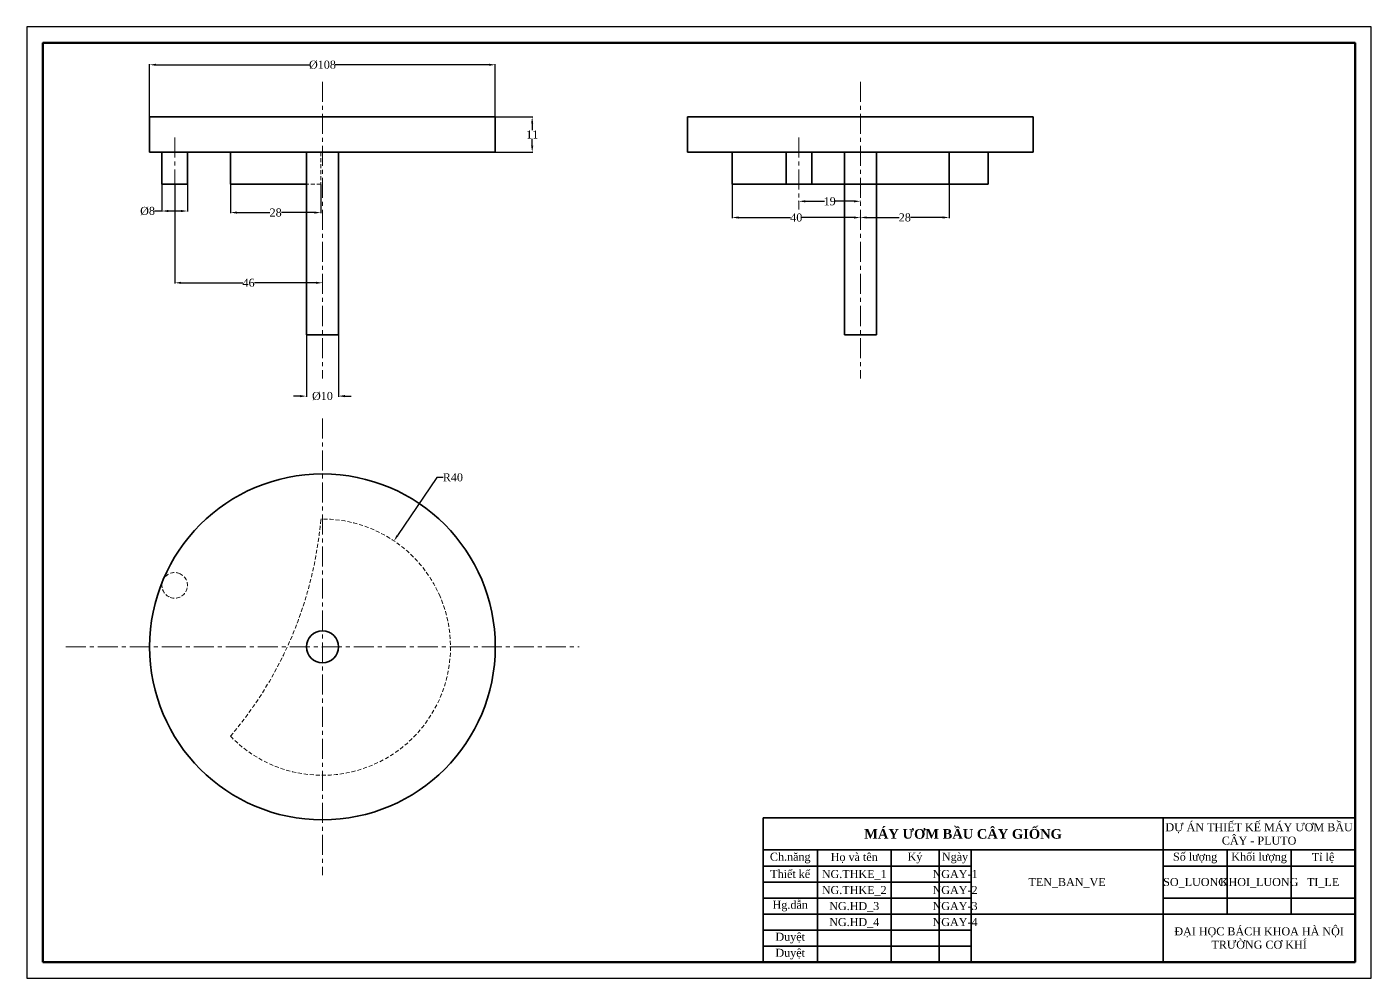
# Model space of a CAD drawing. Header units: millimetres. Extents: x -2719 to 4970, y -1200 to 2761.
# Drawn here: x 2660.2 to 3080.2, y 932.5 to 1229.5 of the extents above; entities that cross this region are included whole.
import ezdxf
from ezdxf.enums import TextEntityAlignment as Align

# ---------------------------------------------------------------- set-up
doc = ezdxf.new("R2010")
doc.units = ezdxf.units.MM
doc.header["$LTSCALE"] = 5
doc.header["$MEASUREMENT"] = 0
doc.linetypes.add('CENTER', pattern=[2, 1.25, -0.25, 0.25, -0.25])
doc.linetypes.add('HIDDEN', pattern=[0.375, 0.25, -0.125])
for name, color, linetype, lineweight in [('duong tam', 3, 'CENTER', 15), ('kich thuoc', 2, 'Continuous', 15), ('LIENDAM', 3, 'Continuous', 50), ('net dam', 7, 'Continuous', 35), ('net dut', 7, 'HIDDEN', 15)]:
    doc.layers.add(name, color=color, linetype=linetype, lineweight=lineweight)
doc.styles.get("Standard").update_dxf_attribs({"font": 'times.ttf', "height": 2.5})
doc.dimstyles.get("Standard").update_dxf_attribs({"dimtxt": 2.5, "dimasz": 2, "dimexe": 0.18, "dimexo": 0.0625, "dimgap": 0.09, "dimtad": 0, "dimtih": 1, "dimtoh": 1, "dimdec": 0, "dimzin": 0, "dimdsep": 46, "dimtxsty": 'Standard', "dimcen": 0.09, "dimadec": 0, "dimazin": 0, "dimtfac": 1, "dimtdec": 0, "dimtofl": 0, "dimtmove": 0, "dimatfit": 3, "dimfxl": 1, "dimtolj": 1, "dimtzin": 0, "dimarcsym": 0})

# ---------------------------------------------------------------- blocks, each defined once
blk = doc.blocks.new('*D174')
at = {"layer": 'Defpoints', "color": 0, "transparency": 16777216}
for p in [(2806.51, 1217.67), (2698.51, 1201.39), (2806.51, 1201.39)]:
    blk.add_point(p, dxfattribs=at)
at = {"layer": 'kich thuoc', "color": 0, "lineweight": -2, "transparency": 16777216}
for p, q in [((2698.51, 1201.46), (2698.51, 1217.85)), ((2700.51, 1217.67), (2748.49, 1217.67)), ((2804.51, 1217.67), (2756.53, 1217.67)), ((2806.51, 1201.46), (2806.51, 1217.85))]:
    blk.add_line(p, q, dxfattribs=at)
at = {"layer": 'kich thuoc', "color": 0, "transparency": 16777216}
for points in [[(2700.51, 1218.01), (2700.51, 1217.34), (2698.51, 1217.67)], [(2804.51, 1218.01), (2804.51, 1217.34), (2806.51, 1217.67)]]:
    blk.add_solid(points, dxfattribs=at)
at = {"layer": 'kich thuoc', "color": 0, "transparency": 16777216, "insert": (2752.51, 1217.67), "char_height": 2.5, "attachment_point": 5}
blk.add_mtext('\\A1;%%C108', dxfattribs=at)
blk = doc.blocks.new('*D175')
at = {"layer": 'Defpoints', "color": 0, "transparency": 16777216}
for p in [(2702.35, 1180.39), (2710.35, 1180.39), (2710.35, 1172.01)]:
    blk.add_point(p, dxfattribs=at)
at = {"layer": 'kich thuoc', "color": 0, "lineweight": -2, "transparency": 16777216}
for p, q in [((2702.35, 1180.33), (2702.35, 1171.83)), ((2710.35, 1180.33), (2710.35, 1171.83)), ((2702.35, 1172.01), (2700.05, 1172.01)), ((2708.35, 1172.01), (2704.35, 1172.01))]:
    blk.add_line(p, q, dxfattribs=at)
at = {"layer": 'kich thuoc', "color": 0, "transparency": 16777216}
for points in [[(2704.35, 1172.34), (2704.35, 1171.67), (2702.35, 1172.01)], [(2708.35, 1172.34), (2708.35, 1171.67), (2710.35, 1172.01)]]:
    blk.add_solid(points, dxfattribs=at)
at = {"layer": 'kich thuoc', "color": 0, "transparency": 16777216, "insert": (2697.87, 1172.01), "char_height": 2.5, "attachment_point": 5}
blk.add_mtext('\\A1;%%C8', dxfattribs=at)
blk = doc.blocks.new('*D176')
at = {"layer": 'Defpoints', "color": 0, "transparency": 16777216}
for p in [(2774.85, 1069.01), (2752.51, 1035.83)]:
    blk.add_point(p, dxfattribs=at)
at = {"layer": 'kich thuoc', "color": 0, "lineweight": -2, "transparency": 16777216}
for p, q in [((2788.2, 1088.85), (2775.96, 1070.67)), ((2790.2, 1088.85), (2788.2, 1088.85)), ((2752.42, 1035.83), (2752.6, 1035.83)), ((2752.51, 1035.74), (2752.51, 1035.92))]:
    blk.add_line(p, q, dxfattribs=at)
at = {"layer": 'kich thuoc', "color": 0, "transparency": 16777216}
blk.add_solid([(2775.69, 1070.86), (2776.24, 1070.49), (2774.85, 1069.01)], dxfattribs=at)
at = {"layer": 'kich thuoc', "color": 0, "transparency": 16777216, "insert": (2793.27, 1088.85), "char_height": 2.5, "attachment_point": 5}
blk.add_mtext('\\A1;R40', dxfattribs=at)
blk = doc.blocks.new('*D177')
at = {"layer": 'Defpoints', "color": 0, "transparency": 16777216}
for p in [(2747.51, 1133.39), (2757.51, 1133.39), (2757.51, 1114.22)]:
    blk.add_point(p, dxfattribs=at)
at = {"layer": 'kich thuoc', "color": 0, "lineweight": -2, "transparency": 16777216}
for p, q in [((2747.51, 1133.33), (2747.51, 1114.04)), ((2757.51, 1133.33), (2757.51, 1114.04)), ((2745.51, 1114.22), (2743.51, 1114.22)), ((2759.51, 1114.22), (2761.51, 1114.22))]:
    blk.add_line(p, q, dxfattribs=at)
at = {"layer": 'kich thuoc', "color": 0, "transparency": 16777216}
for points in [[(2745.51, 1114.55), (2745.51, 1113.88), (2747.51, 1114.22)], [(2759.51, 1114.55), (2759.51, 1113.88), (2757.51, 1114.22)]]:
    blk.add_solid(points, dxfattribs=at)
at = {"layer": 'kich thuoc', "color": 0, "transparency": 16777216, "insert": (2752.51, 1114.22), "char_height": 2.5, "attachment_point": 5}
blk.add_mtext('\\A1;%%C10', dxfattribs=at)
blk = doc.blocks.new('*D178')
at = {"layer": 'Defpoints', "color": 0, "transparency": 16777216}
for p in [(2948.34, 1180.39), (2920.59, 1169.99), (2920.59, 1169.99)]:
    blk.add_point(p, dxfattribs=at)
at = {"layer": 'kich thuoc', "color": 0, "lineweight": -2, "transparency": 16777216}
for p, q in [((2948.34, 1180.33), (2948.34, 1169.81)), ((2920.59, 1170.05), (2920.59, 1170.17)), ((2922.59, 1169.99), (2932.67, 1169.99)), ((2946.34, 1169.99), (2936.25, 1169.99))]:
    blk.add_line(p, q, dxfattribs=at)
at = {"layer": 'kich thuoc', "color": 0, "transparency": 16777216}
for points in [[(2922.59, 1170.32), (2922.59, 1169.66), (2920.59, 1169.99)], [(2946.34, 1170.32), (2946.34, 1169.66), (2948.34, 1169.99)]]:
    blk.add_solid(points, dxfattribs=at)
at = {"layer": 'kich thuoc', "color": 0, "transparency": 16777216, "insert": (2934.46, 1169.99), "char_height": 2.5, "attachment_point": 5}
blk.add_mtext('\\A1;28', dxfattribs=at)
blk = doc.blocks.new('*D179')
at = {"layer": 'Defpoints', "color": 0, "transparency": 16777216}
for p in [(2880.52, 1180.39), (2920.59, 1169.99), (2920.59, 1169.97)]:
    blk.add_point(p, dxfattribs=at)
at = {"layer": 'kich thuoc', "color": 0, "lineweight": -2, "transparency": 16777216}
for p, q in [((2880.52, 1180.33), (2880.52, 1169.79)), ((2882.52, 1169.97), (2898.72, 1169.97)), ((2918.59, 1169.97), (2902.4, 1169.97)), ((2920.59, 1169.93), (2920.59, 1169.79))]:
    blk.add_line(p, q, dxfattribs=at)
at = {"layer": 'kich thuoc', "color": 0, "transparency": 16777216}
for points in [[(2882.52, 1170.31), (2882.52, 1169.64), (2880.52, 1169.97)], [(2918.59, 1170.31), (2918.59, 1169.64), (2920.59, 1169.97)]]:
    blk.add_solid(points, dxfattribs=at)
at = {"layer": 'kich thuoc', "color": 0, "transparency": 16777216, "insert": (2900.56, 1169.97), "char_height": 2.5, "attachment_point": 5}
blk.add_mtext('\\A1;40', dxfattribs=at)
blk = doc.blocks.new('*D180')
at = {"layer": 'Defpoints', "color": 0, "transparency": 16777216}
for p in [(2901.38, 1175.04), (2920.59, 1175.04), (2920.59, 1175.04)]:
    blk.add_point(p, dxfattribs=at)
at = {"layer": 'kich thuoc', "color": 0, "lineweight": -2, "transparency": 16777216}
for p, q in [((2901.38, 1175.11), (2901.38, 1175.22)), ((2903.38, 1175.04), (2909.35, 1175.04)), ((2918.59, 1175.04), (2912.63, 1175.04)), ((2920.59, 1175.1), (2920.59, 1175.22))]:
    blk.add_line(p, q, dxfattribs=at)
at = {"layer": 'kich thuoc', "color": 0, "transparency": 16777216}
for points in [[(2903.38, 1175.38), (2903.38, 1174.71), (2901.38, 1175.04)], [(2918.59, 1175.38), (2918.59, 1174.71), (2920.59, 1175.04)]]:
    blk.add_solid(points, dxfattribs=at)
at = {"layer": 'kich thuoc', "color": 0, "transparency": 16777216, "insert": (2910.99, 1175.04), "char_height": 2.5, "attachment_point": 5}
blk.add_mtext('\\A1;19', dxfattribs=at)
blk = doc.blocks.new('*D181')
at = {"layer": 'Defpoints', "color": 0, "transparency": 16777216}
for p in [(2806.51, 1201.39), (2806.51, 1190.39), (2818.04, 1190.39)]:
    blk.add_point(p, dxfattribs=at)
at = {"layer": 'kich thuoc', "color": 0, "lineweight": -2, "transparency": 16777216}
for p, q in [((2806.57, 1201.39), (2818.22, 1201.39)), ((2818.04, 1199.39), (2818.04, 1197.23)), ((2818.04, 1192.39), (2818.04, 1194.55)), ((2806.57, 1190.39), (2818.22, 1190.39))]:
    blk.add_line(p, q, dxfattribs=at)
at = {"layer": 'kich thuoc', "color": 0, "transparency": 16777216}
for points in [[(2817.71, 1199.39), (2818.37, 1199.39), (2818.04, 1201.39)], [(2817.71, 1192.39), (2818.37, 1192.39), (2818.04, 1190.39)]]:
    blk.add_solid(points, dxfattribs=at)
at = {"layer": 'kich thuoc', "color": 0, "transparency": 16777216, "insert": (2818.04, 1195.89), "char_height": 2.5, "attachment_point": 5}
blk.add_mtext('\\A1;11', dxfattribs=at)
blk = doc.blocks.new('*D182')
at = {"layer": 'Defpoints', "color": 0, "transparency": 16777216}
for p in [(2723.77, 1180.39), (2752.01, 1180.39), (2752.01, 1171.53)]:
    blk.add_point(p, dxfattribs=at)
at = {"layer": 'kich thuoc', "color": 0, "lineweight": -2, "transparency": 16777216}
for p, q in [((2723.77, 1180.33), (2723.77, 1171.35)), ((2752.01, 1180.33), (2752.01, 1171.35)), ((2725.77, 1171.53), (2736.1, 1171.53)), ((2750.01, 1171.53), (2739.68, 1171.53))]:
    blk.add_line(p, q, dxfattribs=at)
at = {"layer": 'kich thuoc', "color": 0, "transparency": 16777216}
for points in [[(2725.77, 1171.86), (2725.77, 1171.19), (2723.77, 1171.53)], [(2750.01, 1171.86), (2750.01, 1171.19), (2752.01, 1171.53)]]:
    blk.add_solid(points, dxfattribs=at)
at = {"layer": 'kich thuoc', "color": 0, "transparency": 16777216, "insert": (2737.89, 1171.53), "char_height": 2.5, "attachment_point": 5}
blk.add_mtext('\\A1;28', dxfattribs=at)
blk = doc.blocks.new('*D183')
at = {"layer": 'Defpoints', "color": 0, "transparency": 16777216}
for p in [(2706.35, 1180.39), (2706.35, 1149.6), (2752.51, 1149.6)]:
    blk.add_point(p, dxfattribs=at)
at = {"layer": 'kich thuoc', "color": 0, "lineweight": -2, "transparency": 16777216}
for p, q in [((2706.35, 1180.33), (2706.35, 1149.42)), ((2708.35, 1149.6), (2727.59, 1149.6)), ((2750.51, 1149.6), (2731.27, 1149.6)), ((2752.51, 1149.66), (2752.51, 1149.78))]:
    blk.add_line(p, q, dxfattribs=at)
at = {"layer": 'kich thuoc', "color": 0, "transparency": 16777216}
for points in [[(2708.35, 1149.93), (2708.35, 1149.26), (2706.35, 1149.6)], [(2750.51, 1149.93), (2750.51, 1149.26), (2752.51, 1149.6)]]:
    blk.add_solid(points, dxfattribs=at)
at = {"layer": 'kich thuoc', "color": 0, "transparency": 16777216, "insert": (2729.43, 1149.6), "char_height": 2.5, "attachment_point": 5}
blk.add_mtext('\\A1;46', dxfattribs=at)

msp = doc.modelspace()

# ---------------------------------------------------------------- linework, layer by layer
at = {"layer": 'Defpoints'}
msp.add_lwpolyline([(2660.16, 932.5), (3080.16, 932.5), (3080.16, 1229.5), (2660.16, 1229.5)], close=True, dxfattribs=at)
at = {"layer": 'duong tam'}
for p, q in [((2752.512, 1212.356), (2752.512, 1119.749)), ((2920.59, 1212.356), (2920.59, 1119.749)), ((2706.348, 1194.943), (2706.348, 1172.508)), ((2901.383, 1194.943), (2901.383, 1172.508)), ((2752.512, 1107.25), (2752.512, 964.587)), ((2672.314, 1035.919), (2832.71, 1035.919))]:
    msp.add_line(p, q, dxfattribs=at)
at = {"layer": 'LIENDAM'}
msp.add_lwpolyline([(2665.16, 937.5), (3075.16, 937.5), (3075.16, 1224.5), (2665.16, 1224.5)], close=True, dxfattribs=at)
at = {"layer": 'net dam'}
for p, q in [((2698.512, 1201.393), (2806.512, 1201.393)), ((2698.512, 1190.393), (2698.512, 1201.393)), ((2806.512, 1190.393), (2806.512, 1201.393)), ((2866.59, 1201.393), (2974.59, 1201.393)), ((2866.59, 1190.393), (2866.59, 1201.393)), ((2974.59, 1190.393), (2974.59, 1201.393)), ((2698.512, 1190.393), (2806.512, 1190.393)), ((2702.348, 1190.393), (2702.348, 1180.393)), ((2710.348, 1190.393), (2710.348, 1180.393)), ((2723.768, 1190.393), (2723.768, 1180.393)), ((2747.512, 1190.393), (2747.512, 1133.393)), ((2757.512, 1190.393), (2757.512, 1133.393)), ((2866.59, 1190.393), (2974.59, 1190.393)), ((2880.51, 1190.393), (2880.51, 1180.393)), ((2880.524, 1180.393), (2880.524, 1190.393)), ((2897.383, 1190.393), (2897.383, 1180.393)), ((2905.383, 1190.393), (2905.383, 1180.393)), ((2915.59, 1190.393), (2915.59, 1133.393)), ((2925.59, 1190.393), (2925.59, 1133.393)), ((2948.337, 1180.393), (2948.337, 1190.393)), ((2960.497, 1190.393), (2960.497, 1187.905)), ((2960.51, 1190.393), (2960.51, 1180.393)), ((2702.348, 1180.393), (2710.348, 1180.393)), ((2723.768, 1180.393), (2747.512, 1180.393)), ((2960.51, 1180.393), (2880.51, 1180.393)), ((2897.383, 1180.393), (2905.383, 1180.393)), ((2747.512, 1133.393), (2757.512, 1133.393)), ((2915.59, 1133.393), (2925.59, 1133.393)), ((2890.16, 937.5), (2890.16, 982.5)), ((2890.16, 982.5), (3075.16, 982.5)), ((3015.16, 937.5), (3015.16, 982.5)), ((3075.16, 982.5), (3075.16, 937.5)), ((2890.16, 972.5), (3075.16, 972.5)), ((2907.16, 937.5), (2907.16, 972.5)), ((2930.16, 937.5), (2930.16, 972.5)), ((2945.16, 937.5), (2945.16, 972.5)), ((2955.16, 937.5), (2955.16, 972.5)), ((3035.16, 972.5), (3035.16, 952.5)), ((3055.16, 972.5), (3055.16, 952.5)), ((2890.16, 967.5), (2955.16, 967.5)), ((3015.16, 967.5), (3075.16, 967.5)), ((2890.16, 962.5), (2955.16, 962.5)), ((2890.16, 957.5), (2955.16, 957.5)), ((3015.16, 957.5), (3075.16, 957.5)), ((2890.16, 952.5), (3075.16, 952.5)), ((2890.16, 947.5), (2955.16, 947.5)), ((2890.16, 942.5), (2955.16, 942.5)), ((3075.16, 937.5), (2890.16, 937.5))]:
    msp.add_line(p, q, dxfattribs=at)
for radius in [54, 5]:
    msp.add_circle((2752.512, 1035.919), radius, dxfattribs=at)
at = {"layer": 'net dut'}
for p, q in [((2752.006, 1190.393), (2752.006, 1180.393)), ((2752.006, 1180.393), (2747.512, 1180.393))]:
    msp.add_line(p, q, dxfattribs=at)
for centre, radius, start, end in [((2631.812, 1086.089), 120.631, 319.66624, 355.11921), ((2752.512, 1035.829), 40, 23.23658, 90.72473), ((2706.348, 1055.126), 4, 65.11682, 249.70153), ((2706.348, 1055.126), 4, 249.70153, 65.11682), ((2752.512, 1035.829), 40, 224.06073, 23.23658)]:
    msp.add_arc(centre, radius, start, end, dxfattribs=at)

# ---------------------------------------------------------------- texts
at = {"layer": 'net dam', "attachment_point": 5}
for s, width, insert, char_height in [('{\\fTimes New Roman|b1|i0|c0|p18;MÁY ƯƠM BẦU CÂY GIỐNG}', 125, (2952.66, 977.5), 3), ('DỰ ÁN THIẾT KẾ MÁY ƯƠM BẦU CÂY - PLUTO', 60, (3045.16, 977.5), 2.5), ('Ch.năng', 17, (2898.66, 970), 2.5), ('Họ và tên', 23, (2918.66, 970), 2.5), ('Ký', 15, (2937.66, 970), 2.5), ('Ngày', 10, (2950.16, 970), 2.5), ('Số lượng', 20, (3025.16, 970), 2.5), ('Khối lượng', 20, (3045.16, 970), 2.5), ('Tỉ lệ', 20, (3065.16, 970), 2.5), ('Thiết kế', 17, (2898.66, 965), 2.5), ('Hg.dẫn', 17, (2898.66, 955), 2.5), ('Duyệt', 17, (2898.66, 945), 2.5), ('ĐẠI HỌC BÁCH KHOA HÀ NỘI \\PTRƯỜNG CƠ KHÍ', 60, (3045.16, 945), 2.5), ('Duyệt', 17, (2898.66, 940), 2.5)]:
    msp.add_mtext_dynamic_manual_height_columns(s, width=width, gutter_width=12.5, heights=[0], dxfattribs=dict(at, insert=insert, char_height=char_height))
at = {"layer": 'net dam'}
for tag, p in [('NG.THKE_1', (2918.66, 965)), ('NGAY-1', (2950.16, 965)), ('TEN_BAN_VE', (2985.16, 962.5)), ('SO_LUONG', (3025.16, 962.5)), ('KHOI_LUONG', (3045.16, 962.5)), ('TI_LE', (3065.16, 962.5)), ('NG.THKE_2', (2918.66, 960)), ('NGAY-2', (2950.16, 960)), ('NG.HD_3', (2918.66, 955)), ('NGAY-3', (2950.16, 955)), ('NG.HD_4', (2918.66, 950)), ('NGAY-4', (2950.16, 950))]:
    msp.add_attdef(tag, text='', height=2.5, dxfattribs=at).set_placement(p, align=Align.MIDDLE_CENTER)

# ---------------------------------------------------------------- dimensions: what is measured, and where the dimension line sits
at = {"layer": 'kich thuoc'}
for base, p1, p2, picture, middle in [((2806.512, 1217.672), (2698.512, 1201.393), (2806.512, 1201.393), '*D174', (2752.512, 1217.672)), ((2757.512, 1114.216), (2747.512, 1133.393), (2757.512, 1133.393), '*D177', (2752.512, 1114.216))]:
    dim = msp.add_linear_dim(base=base, p1=p1, p2=p2, text='%%C<>', dimstyle='Standard', dxfattribs=at)
    dim.commit()
    dim.dimension.update_dxf_attribs({"geometry": picture, "text_midpoint": middle})
dim = msp.add_linear_dim(base=(2818.038, 1190.393), p1=(2806.512, 1201.393), p2=(2806.512, 1190.393), angle=90, dimstyle='Standard', dxfattribs=at)
dim.commit()
dim.dimension.update_dxf_attribs({"geometry": '*D181', "text_midpoint": (2818.038, 1195.893)})
dim = msp.add_linear_dim(base=(2710.348, 1172.008), p1=(2702.348, 1180.393), p2=(2710.348, 1180.393), text='%%C<>', dimstyle='Standard', dxfattribs=at)
dim.commit()
dim.dimension.update_dxf_attribs({"geometry": '*D175', "text_midpoint": (2697.872, 1172.008), "dimtype": 160})
for base, p1, p2, picture, middle in [((2706.348, 1149.598), (2752.512, 1149.598), (2706.348, 1180.393), '*D183', (2729.43, 1149.598)), ((2752.006, 1171.528), (2723.768, 1180.393), (2752.006, 1180.393), '*D182', (2737.887, 1171.528)), ((2920.59, 1175.044), (2901.383, 1175.044), (2920.59, 1175.04), '*D180', (2910.986, 1175.044))]:
    dim = msp.add_linear_dim(base=base, p1=p1, p2=p2, dimstyle='Standard', dxfattribs=at)
    dim.commit()
    dim.dimension.update_dxf_attribs({"geometry": picture, "text_midpoint": middle})
for base, p1, picture, middle in [((2920.59, 1169.974), (2880.524, 1180.393), '*D179', (2900.557, 1169.974)), ((2920.59, 1169.99), (2948.337, 1180.393), '*D178', (2934.464, 1169.99))]:
    dim = msp.add_linear_dim(base=base, p1=p1, p2=(2920.59, 1169.99), dimstyle='Standard', dxfattribs=at)
    dim.commit()
    dim.dimension.update_dxf_attribs({"geometry": picture, "text_midpoint": middle, "dimtype": 160})
dim = msp.add_radius_dim(center=(2752.512, 1035.829), mpoint=(2774.847, 1069.012), dimstyle='Standard', dxfattribs=at)
dim.commit()
dim.dimension.update_dxf_attribs({"geometry": '*D176', "text_midpoint": (2793.266, 1088.846), "dimtype": 164})

doc.saveas('drawing.dxf')
